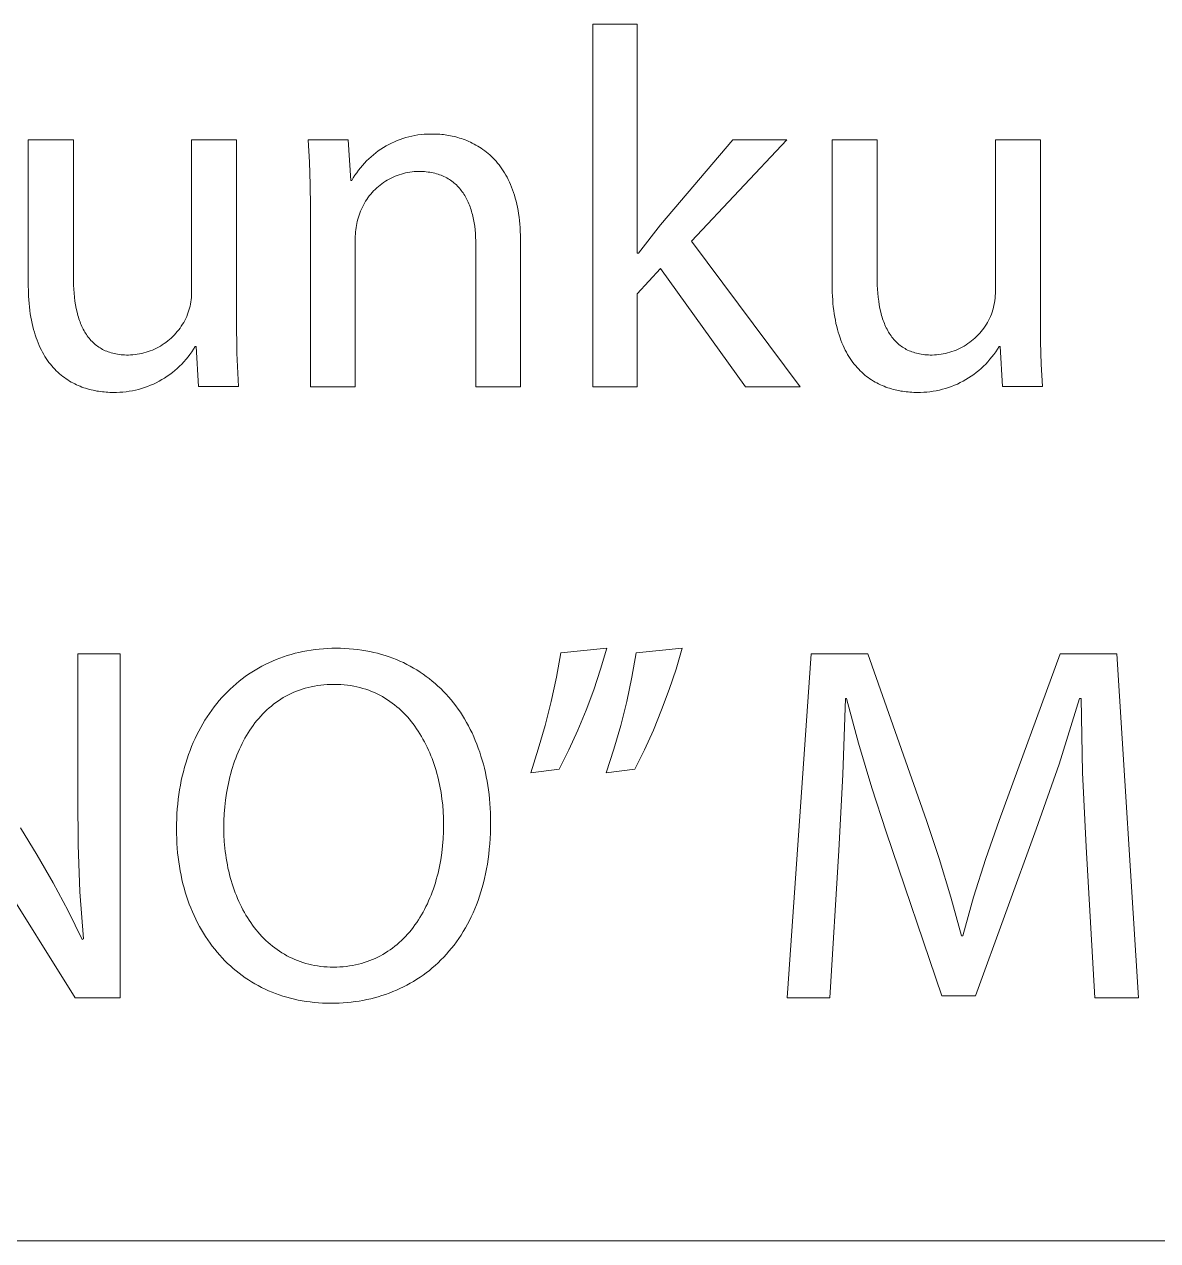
# Model space of a CAD drawing. Header units: millimetres. Extents: x -658 to 2773, y 81 to 2478.
# Drawn here: x 2008.2 to 2084.5, y 81.4 to 163.3 of the extents above; entities that cross this region are included whole.
import ezdxf

# ---------------------------------------------------------------- set-up
doc = ezdxf.new("R2010")
doc.units = ezdxf.units.MM
doc.header["$MEASUREMENT"] = 0
doc.layers.add('Domyślny', color=7, linetype='Continuous', true_color=0x000000)

msp = doc.modelspace()

# ---------------------------------------------------------------- linework, layer by layer
at = {"layer": 'Domyślny', "color": 18, "lineweight": 15, "true_color": 0x000000}
for p, q in [((2046.5, 138.885), (2046.5, 163.275)), ((2046.5, 163.275), (2049.493, 163.275)), ((2049.493, 163.275), (2049.493, 147.875)), ((2033.522, 155.524), (2033.718, 155.591)), ((2033.718, 155.591), (2033.917, 155.652)), ((2033.917, 155.652), (2034.117, 155.706)), ((2034.117, 155.706), (2034.32, 155.753)), ((2034.32, 155.753), (2034.523, 155.793)), ((2034.523, 155.793), (2034.728, 155.827)), ((2034.728, 155.827), (2034.934, 155.853)), ((2034.934, 155.853), (2035.141, 155.872)), ((2035.141, 155.872), (2035.349, 155.885)), ((2035.349, 155.885), (2035.556, 155.89)), ((2035.556, 155.89), (2035.764, 155.888)), ((2035.764, 155.888), (2035.872, 155.887)), ((2035.872, 155.887), (2035.983, 155.884)), ((2035.983, 155.884), (2036.095, 155.879)), ((2036.095, 155.879), (2036.208, 155.871)), ((2036.208, 155.871), (2036.323, 155.861)), ((2036.323, 155.861), (2036.439, 155.849)), ((2036.439, 155.849), (2036.556, 155.835)), ((2036.556, 155.835), (2036.675, 155.817)), ((2036.675, 155.817), (2036.794, 155.798)), ((2036.794, 155.798), (2036.915, 155.776)), ((2036.915, 155.776), (2037.036, 155.751)), ((2037.036, 155.751), (2037.157, 155.723)), ((2037.157, 155.723), (2037.279, 155.692)), ((2037.279, 155.692), (2037.402, 155.659)), ((2037.402, 155.659), (2037.525, 155.623)), ((2037.525, 155.623), (2037.648, 155.583)), ((2037.648, 155.583), (2037.771, 155.541)), ((2008.49, 145.778), (2008.49, 155.511)), ((2008.49, 155.511), (2011.528, 155.511)), ((2011.528, 155.511), (2011.528, 146.304)), ((2019.491, 145.31), (2019.491, 155.511)), ((2019.491, 155.511), (2022.507, 155.511)), ((2022.507, 155.511), (2022.507, 143.413)), ((2027.428, 154.008), (2027.345, 155.511)), ((2027.345, 155.511), (2030.029, 155.511)), ((2030.029, 155.511), (2030.2, 152.758)), ((2031.888, 154.63), (2032.055, 154.753)), ((2032.055, 154.753), (2032.227, 154.871)), ((2032.227, 154.871), (2032.402, 154.983)), ((2032.402, 154.983), (2032.58, 155.089)), ((2032.58, 155.089), (2032.762, 155.188)), ((2032.762, 155.188), (2032.948, 155.282)), ((2032.948, 155.282), (2033.136, 155.369)), ((2033.136, 155.369), (2033.328, 155.45)), ((2033.328, 155.45), (2033.522, 155.524)), ((2037.771, 155.541), (2037.895, 155.495)), ((2037.895, 155.495), (2038.018, 155.446)), ((2038.018, 155.446), (2038.14, 155.394)), ((2038.14, 155.394), (2038.263, 155.338)), ((2038.263, 155.338), (2038.385, 155.279)), ((2038.385, 155.279), (2038.506, 155.217)), ((2038.506, 155.217), (2038.627, 155.151)), ((2038.627, 155.151), (2038.747, 155.081)), ((2038.747, 155.081), (2038.866, 155.008)), ((2038.866, 155.008), (2038.984, 154.93)), ((2038.984, 154.93), (2039.101, 154.849)), ((2039.101, 154.849), (2039.217, 154.764)), ((2039.217, 154.764), (2039.331, 154.676)), ((2051.046, 149.772), (2055.913, 155.506)), ((2059.557, 155.506), (2053.137, 148.675)), ((2055.913, 155.506), (2059.557, 155.506)), ((2062.607, 145.778), (2062.607, 155.511)), ((2062.607, 155.511), (2065.634, 155.511)), ((2065.634, 155.511), (2065.634, 146.304)), ((2073.597, 145.31), (2073.597, 155.511)), ((2073.597, 155.511), (2076.624, 155.511)), ((2076.624, 155.511), (2076.624, 143.413)), ((2027.474, 152.504), (2027.428, 154.008)), ((2030.983, 153.777), (2031.122, 153.931)), ((2031.122, 153.931), (2031.265, 154.081)), ((2031.265, 154.081), (2031.414, 154.226)), ((2031.414, 154.226), (2031.568, 154.366)), ((2031.568, 154.366), (2031.726, 154.501)), ((2031.726, 154.501), (2031.888, 154.63)), ((2039.331, 154.676), (2039.444, 154.583)), ((2039.444, 154.583), (2039.555, 154.486)), ((2039.555, 154.486), (2039.665, 154.385)), ((2039.665, 154.385), (2039.772, 154.279)), ((2039.772, 154.279), (2039.878, 154.169)), ((2039.878, 154.169), (2039.982, 154.055)), ((2039.982, 154.055), (2040.084, 153.937)), ((2040.084, 153.937), (2040.183, 153.814)), ((2030.373, 152.937), (2030.484, 153.113)), ((2030.484, 153.113), (2030.6, 153.285)), ((2030.6, 153.285), (2030.722, 153.454)), ((2030.722, 153.454), (2030.85, 153.617)), ((2030.85, 153.617), (2030.983, 153.777)), ((2033.328, 153.103), (2033.191, 153.049)), ((2033.467, 153.153), (2033.328, 153.103)), ((2033.608, 153.197), (2033.467, 153.153)), ((2033.75, 153.237), (2033.608, 153.197)), ((2033.893, 153.271), (2033.75, 153.237)), ((2034.037, 153.301), (2033.893, 153.271)), ((2034.183, 153.326), (2034.037, 153.301)), ((2034.329, 153.346), (2034.183, 153.326)), ((2034.475, 153.36), (2034.329, 153.346)), ((2034.623, 153.37), (2034.475, 153.36)), ((2034.77, 153.375), (2034.623, 153.37)), ((2034.902, 153.373), (2034.77, 153.375)), ((2035.031, 153.368), (2034.902, 153.373)), ((2035.158, 153.36), (2035.031, 153.368)), ((2035.282, 153.349), (2035.158, 153.36)), ((2035.403, 153.335), (2035.282, 153.349)), ((2035.522, 153.317), (2035.403, 153.335)), ((2035.638, 153.297), (2035.522, 153.317)), ((2035.752, 153.274), (2035.638, 153.297)), ((2035.863, 153.248), (2035.752, 153.274)), ((2035.972, 153.218), (2035.863, 153.248)), ((2036.078, 153.186), (2035.972, 153.218)), ((2036.182, 153.151), (2036.078, 153.186)), ((2036.283, 153.114), (2036.182, 153.151)), ((2036.381, 153.074), (2036.283, 153.114)), ((2040.183, 153.814), (2040.281, 153.686)), ((2040.281, 153.686), (2040.375, 153.554)), ((2040.375, 153.554), (2040.467, 153.417)), ((2040.467, 153.417), (2040.557, 153.276)), ((2040.557, 153.276), (2040.644, 153.129)), ((2040.644, 153.129), (2040.727, 152.978)), ((2027.482, 150.999), (2027.474, 152.504)), ((2030.2, 152.758), (2030.269, 152.758)), ((2030.269, 152.758), (2030.373, 152.937)), ((2032.062, 152.362), (2031.951, 152.265)), ((2032.176, 152.455), (2032.062, 152.362)), ((2032.294, 152.544), (2032.176, 152.455)), ((2032.414, 152.63), (2032.294, 152.544)), ((2032.537, 152.71), (2032.414, 152.63)), ((2032.663, 152.787), (2032.537, 152.71)), ((2032.792, 152.86), (2032.663, 152.787)), ((2032.922, 152.927), (2032.792, 152.86)), ((2033.056, 152.991), (2032.922, 152.927)), ((2033.191, 153.049), (2033.056, 152.991)), ((2036.478, 153.03), (2036.381, 153.074)), ((2036.572, 152.985), (2036.478, 153.03)), ((2036.663, 152.936), (2036.572, 152.985)), ((2036.752, 152.886), (2036.663, 152.936)), ((2036.839, 152.832), (2036.752, 152.886)), ((2036.923, 152.776), (2036.839, 152.832)), ((2037.005, 152.718), (2036.923, 152.776)), ((2037.085, 152.657), (2037.005, 152.718)), ((2037.163, 152.594), (2037.085, 152.657)), ((2037.238, 152.528), (2037.163, 152.594)), ((2037.311, 152.461), (2037.238, 152.528)), ((2037.382, 152.391), (2037.311, 152.461)), ((2037.451, 152.318), (2037.382, 152.391)), ((2037.517, 152.244), (2037.451, 152.318)), ((2040.727, 152.978), (2040.808, 152.821)), ((2040.808, 152.821), (2040.886, 152.66)), ((2040.886, 152.66), (2040.96, 152.493)), ((2040.96, 152.493), (2041.031, 152.322)), ((2041.031, 152.322), (2041.099, 152.145)), ((2031.277, 151.487), (2031.196, 151.363)), ((2031.361, 151.607), (2031.277, 151.487)), ((2031.45, 151.725), (2031.361, 151.607)), ((2031.543, 151.84), (2031.45, 151.725)), ((2031.639, 151.951), (2031.543, 151.84)), ((2031.739, 152.059), (2031.639, 151.951)), ((2031.843, 152.164), (2031.739, 152.059)), ((2031.951, 152.265), (2031.843, 152.164)), ((2037.581, 152.167), (2037.517, 152.244)), ((2037.644, 152.089), (2037.581, 152.167)), ((2037.704, 152.008), (2037.644, 152.089)), ((2037.762, 151.925), (2037.704, 152.008)), ((2037.817, 151.841), (2037.762, 151.925)), ((2037.871, 151.754), (2037.817, 151.841)), ((2037.923, 151.666), (2037.871, 151.754)), ((2037.973, 151.575), (2037.923, 151.666)), ((2038.02, 151.483), (2037.973, 151.575)), ((2038.066, 151.389), (2038.02, 151.483)), ((2041.099, 152.145), (2041.163, 151.962)), ((2041.163, 151.962), (2041.223, 151.775)), ((2041.223, 151.775), (2041.28, 151.582)), ((2041.28, 151.582), (2041.333, 151.383)), ((2027.482, 138.878), (2027.482, 150.999)), ((2030.86, 150.708), (2030.807, 150.57)), ((2030.918, 150.843), (2030.86, 150.708)), ((2030.981, 150.977), (2030.918, 150.843)), ((2031.048, 151.108), (2030.981, 150.977)), ((2031.12, 151.237), (2031.048, 151.108)), ((2031.196, 151.363), (2031.12, 151.237)), ((2038.11, 151.294), (2038.066, 151.389)), ((2038.152, 151.197), (2038.11, 151.294)), ((2038.192, 151.098), (2038.152, 151.197)), ((2038.229, 150.997), (2038.192, 151.098)), ((2038.266, 150.895), (2038.229, 150.997)), ((2038.3, 150.791), (2038.266, 150.895)), ((2038.332, 150.686), (2038.3, 150.791)), ((2038.363, 150.58), (2038.332, 150.686)), ((2041.333, 151.383), (2041.382, 151.179)), ((2041.382, 151.179), (2041.426, 150.969)), ((2041.426, 150.969), (2041.467, 150.754)), ((2041.467, 150.754), (2041.503, 150.533)), ((2030.605, 149.873), (2030.577, 149.732)), ((2030.637, 150.014), (2030.605, 149.873)), ((2030.674, 150.153), (2030.637, 150.014)), ((2030.715, 150.29), (2030.674, 150.153)), ((2030.758, 150.431), (2030.715, 150.29)), ((2030.807, 150.57), (2030.758, 150.431)), ((2038.391, 150.472), (2038.363, 150.58)), ((2038.418, 150.363), (2038.391, 150.472)), ((2038.443, 150.252), (2038.418, 150.363)), ((2038.467, 150.14), (2038.443, 150.252)), ((2038.508, 149.913), (2038.467, 150.14)), ((2038.543, 149.681), (2038.508, 149.913)), ((2041.503, 150.533), (2041.534, 150.306)), ((2041.534, 150.306), (2041.561, 150.073)), ((2041.561, 150.073), (2041.584, 149.834)), ((2041.584, 149.834), (2041.601, 149.589)), ((2030.513, 149.161), (2030.509, 149.018)), ((2030.509, 149.018), (2030.509, 148.874)), ((2030.522, 149.305), (2030.513, 149.161)), ((2030.536, 149.448), (2030.522, 149.305)), ((2030.555, 149.59), (2030.536, 149.448)), ((2030.577, 149.732), (2030.555, 149.59)), ((2038.571, 149.444), (2038.543, 149.681)), ((2038.593, 149.204), (2038.571, 149.444)), ((2038.608, 148.96), (2038.593, 149.204)), ((2041.601, 149.589), (2041.614, 149.338)), ((2041.614, 149.338), (2041.622, 149.08)), ((2041.622, 149.08), (2041.624, 148.817)), ((2049.561, 147.875), (2051.046, 149.772)), ((2030.509, 148.874), (2030.509, 138.878)), ((2038.617, 148.713), (2038.608, 148.96)), ((2038.62, 148.463), (2038.617, 148.713)), ((2038.62, 138.878), (2038.62, 148.463)), ((2041.624, 148.817), (2041.624, 138.878)), ((2053.137, 148.675), (2060.448, 138.885)), ((2049.493, 147.875), (2049.561, 147.875)), ((2051.046, 146.847), (2049.493, 145.134)), ((2056.781, 138.885), (2051.046, 146.847)), ((2008.499, 145.245), (2008.49, 145.778)), ((2011.528, 146.304), (2011.531, 146.011)), ((2011.531, 146.011), (2011.54, 145.725)), ((2011.54, 145.725), (2011.554, 145.444)), ((2062.616, 145.245), (2062.607, 145.778)), ((2065.634, 146.304), (2065.637, 146.011)), ((2065.637, 146.011), (2065.646, 145.725)), ((2065.646, 145.725), (2065.66, 145.444)), ((2008.51, 144.987), (2008.499, 145.245)), ((2008.526, 144.736), (2008.51, 144.987)), ((2011.554, 145.444), (2011.575, 145.171)), ((2011.575, 145.171), (2011.602, 144.904)), ((2011.602, 144.904), (2011.635, 144.645)), ((2019.472, 144.878), (2019.483, 145.021)), ((2019.483, 145.021), (2019.489, 145.165)), ((2019.489, 145.165), (2019.491, 145.31)), ((2049.493, 145.134), (2049.493, 138.885)), ((2062.627, 144.987), (2062.616, 145.245)), ((2062.643, 144.736), (2062.627, 144.987)), ((2065.66, 145.444), (2065.681, 145.171)), ((2065.681, 145.171), (2065.708, 144.904)), ((2065.708, 144.904), (2065.741, 144.645)), ((2073.573, 144.835), (2073.586, 144.993)), ((2073.586, 144.993), (2073.594, 145.151)), ((2073.594, 145.151), (2073.597, 145.31)), ((2008.545, 144.491), (2008.526, 144.736)), ((2008.569, 144.252), (2008.545, 144.491)), ((2008.597, 144.02), (2008.569, 144.252)), ((2011.635, 144.645), (2011.675, 144.392)), ((2011.675, 144.392), (2011.721, 144.147)), ((2011.721, 144.147), (2011.774, 143.909)), ((2019.308, 144.03), (2019.346, 144.168)), ((2019.346, 144.168), (2019.381, 144.309)), ((2019.381, 144.309), (2019.41, 144.45)), ((2019.41, 144.45), (2019.435, 144.592)), ((2019.435, 144.592), (2019.456, 144.734)), ((2019.456, 144.734), (2019.472, 144.878)), ((2062.663, 144.491), (2062.643, 144.736)), ((2062.687, 144.252), (2062.663, 144.491)), ((2062.715, 144.02), (2062.687, 144.252)), ((2065.741, 144.645), (2065.781, 144.392)), ((2065.781, 144.392), (2065.827, 144.147)), ((2065.827, 144.147), (2065.88, 143.909)), ((2073.428, 144.058), (2073.468, 144.212)), ((2073.468, 144.212), (2073.502, 144.366)), ((2073.502, 144.366), (2073.531, 144.522)), ((2073.531, 144.522), (2073.555, 144.678)), ((2073.555, 144.678), (2073.573, 144.835)), ((2008.629, 143.793), (2008.597, 144.02)), ((2008.665, 143.572), (2008.629, 143.793)), ((2008.705, 143.356), (2008.665, 143.572)), ((2008.749, 143.147), (2008.705, 143.356)), ((2011.774, 143.909), (2011.804, 143.794)), ((2011.804, 143.794), (2011.835, 143.68)), ((2011.835, 143.68), (2011.867, 143.568)), ((2011.867, 143.568), (2011.902, 143.458)), ((2011.902, 143.458), (2011.938, 143.35)), ((2011.938, 143.35), (2011.977, 143.244)), ((2018.954, 143.213), (2019.027, 143.345)), ((2019.027, 143.345), (2019.095, 143.48)), ((2019.095, 143.48), (2019.158, 143.617)), ((2019.158, 143.617), (2019.217, 143.756)), ((2019.217, 143.756), (2019.264, 143.892)), ((2019.264, 143.892), (2019.308, 144.03)), ((2022.507, 143.413), (2022.536, 141.15)), ((2062.747, 143.793), (2062.715, 144.02)), ((2062.783, 143.572), (2062.747, 143.793)), ((2062.823, 143.356), (2062.783, 143.572)), ((2062.866, 143.147), (2062.823, 143.356)), ((2065.88, 143.909), (2065.91, 143.794)), ((2065.91, 143.794), (2065.941, 143.68)), ((2065.941, 143.68), (2065.973, 143.568)), ((2065.973, 143.568), (2066.008, 143.458)), ((2066.008, 143.458), (2066.044, 143.35)), ((2066.044, 143.35), (2066.083, 143.244)), ((2073.069, 143.213), (2073.142, 143.346)), ((2073.142, 143.346), (2073.211, 143.48)), ((2073.211, 143.48), (2073.275, 143.617)), ((2073.275, 143.617), (2073.334, 143.756)), ((2073.334, 143.756), (2073.384, 143.906)), ((2073.384, 143.906), (2073.428, 144.058)), ((2076.624, 143.413), (2076.631, 141.904)), ((2008.796, 142.943), (2008.749, 143.147)), ((2008.847, 142.745), (2008.796, 142.943)), ((2008.901, 142.552), (2008.847, 142.745)), ((2008.959, 142.365), (2008.901, 142.552)), ((2011.977, 143.244), (2012.017, 143.141)), ((2012.017, 143.141), (2012.059, 143.039)), ((2012.059, 143.039), (2012.103, 142.94)), ((2012.103, 142.94), (2012.148, 142.843)), ((2012.148, 142.843), (2012.196, 142.748)), ((2012.196, 142.748), (2012.246, 142.655)), ((2012.246, 142.655), (2012.297, 142.565)), ((2012.297, 142.565), (2012.351, 142.477)), ((2012.351, 142.477), (2012.407, 142.391)), ((2018.325, 142.368), (2018.428, 142.479)), ((2018.428, 142.479), (2018.526, 142.594)), ((2018.526, 142.594), (2018.62, 142.712)), ((2018.62, 142.712), (2018.71, 142.832)), ((2018.71, 142.832), (2018.796, 142.957)), ((2018.796, 142.957), (2018.877, 143.083)), ((2018.877, 143.083), (2018.954, 143.213)), ((2062.913, 142.943), (2062.866, 143.147)), ((2062.964, 142.745), (2062.913, 142.943)), ((2063.018, 142.552), (2062.964, 142.745)), ((2063.076, 142.365), (2063.018, 142.552)), ((2066.083, 143.244), (2066.123, 143.141)), ((2066.123, 143.141), (2066.165, 143.039)), ((2066.165, 143.039), (2066.209, 142.94)), ((2066.209, 142.94), (2066.254, 142.843)), ((2066.254, 142.843), (2066.302, 142.748)), ((2066.302, 142.748), (2066.352, 142.655)), ((2066.352, 142.655), (2066.403, 142.565)), ((2066.403, 142.565), (2066.457, 142.477)), ((2066.457, 142.477), (2066.513, 142.391)), ((2072.437, 142.369), (2072.539, 142.48)), ((2072.539, 142.48), (2072.638, 142.595)), ((2072.638, 142.595), (2072.733, 142.712)), ((2072.733, 142.712), (2072.823, 142.833)), ((2072.823, 142.833), (2072.91, 142.957)), ((2072.91, 142.957), (2072.992, 143.084)), ((2072.992, 143.084), (2073.069, 143.213)), ((2009.02, 142.183), (2008.959, 142.365)), ((2009.084, 142.007), (2009.02, 142.183)), ((2009.151, 141.835), (2009.084, 142.007)), ((2009.222, 141.669), (2009.151, 141.835)), ((2009.295, 141.509), (2009.222, 141.669)), ((2012.407, 142.391), (2012.464, 142.307)), ((2012.464, 142.307), (2012.524, 142.226)), ((2012.524, 142.226), (2012.586, 142.147)), ((2012.586, 142.147), (2012.65, 142.071)), ((2012.65, 142.071), (2012.715, 141.997)), ((2012.715, 141.997), (2012.784, 141.925)), ((2012.784, 141.925), (2012.854, 141.857)), ((2012.854, 141.857), (2012.926, 141.79)), ((2012.926, 141.79), (2013.001, 141.726)), ((2013.001, 141.726), (2013.077, 141.665)), ((2013.077, 141.665), (2013.156, 141.606)), ((2017.384, 141.62), (2017.512, 141.699)), ((2017.512, 141.699), (2017.638, 141.782)), ((2017.638, 141.782), (2017.761, 141.87)), ((2017.761, 141.87), (2017.88, 141.961)), ((2017.88, 141.961), (2017.997, 142.057)), ((2017.997, 142.057), (2018.11, 142.157)), ((2018.11, 142.157), (2018.219, 142.261)), ((2018.219, 142.261), (2018.325, 142.368)), ((2063.137, 142.183), (2063.076, 142.365)), ((2063.201, 142.007), (2063.137, 142.183)), ((2063.269, 141.835), (2063.201, 142.007)), ((2063.339, 141.669), (2063.269, 141.835)), ((2063.413, 141.509), (2063.339, 141.669)), ((2066.513, 142.391), (2066.57, 142.307)), ((2066.57, 142.307), (2066.63, 142.226)), ((2066.63, 142.226), (2066.692, 142.147)), ((2066.692, 142.147), (2066.756, 142.071)), ((2066.756, 142.071), (2066.822, 141.997)), ((2066.822, 141.997), (2066.89, 141.925)), ((2066.89, 141.925), (2066.96, 141.857)), ((2066.96, 141.857), (2067.032, 141.79)), ((2067.032, 141.79), (2067.107, 141.726)), ((2067.107, 141.726), (2067.183, 141.665)), ((2067.183, 141.665), (2067.262, 141.606)), ((2071.493, 141.622), (2071.621, 141.7)), ((2071.621, 141.7), (2071.747, 141.784)), ((2071.747, 141.784), (2071.87, 141.871)), ((2071.87, 141.871), (2071.99, 141.963)), ((2071.99, 141.963), (2072.107, 142.059)), ((2072.107, 142.059), (2072.221, 142.159)), ((2072.221, 142.159), (2072.33, 142.262)), ((2072.33, 142.262), (2072.437, 142.369)), ((2076.631, 141.904), (2076.677, 140.396)), ((2009.372, 141.353), (2009.295, 141.509)), ((2009.451, 141.202), (2009.372, 141.353)), ((2009.533, 141.056), (2009.451, 141.202)), ((2009.617, 140.915), (2009.533, 141.056)), ((2009.705, 140.779), (2009.617, 140.915)), ((2013.156, 141.606), (2013.238, 141.55)), ((2013.238, 141.55), (2013.321, 141.496)), ((2013.321, 141.496), (2013.407, 141.446)), ((2013.407, 141.446), (2013.495, 141.397)), ((2013.495, 141.397), (2013.585, 141.352)), ((2013.585, 141.352), (2013.678, 141.309)), ((2013.678, 141.309), (2013.773, 141.269)), ((2013.773, 141.269), (2013.87, 141.232)), ((2013.87, 141.232), (2013.97, 141.198)), ((2013.97, 141.198), (2014.072, 141.167)), ((2014.072, 141.167), (2014.177, 141.138)), ((2014.177, 141.138), (2014.284, 141.112)), ((2014.284, 141.112), (2014.393, 141.09)), ((2014.393, 141.09), (2014.505, 141.07)), ((2014.505, 141.07), (2014.619, 141.053)), ((2014.619, 141.053), (2014.736, 141.039)), ((2014.736, 141.039), (2014.856, 141.028)), ((2014.856, 141.028), (2014.978, 141.021)), ((2014.978, 141.021), (2015.103, 141.016)), ((2015.103, 141.016), (2015.23, 141.014)), ((2015.23, 141.014), (2015.38, 141.019)), ((2015.38, 141.019), (2015.531, 141.029)), ((2015.531, 141.029), (2015.681, 141.044)), ((2015.681, 141.044), (2015.831, 141.065)), ((2015.831, 141.065), (2015.979, 141.09)), ((2015.979, 141.09), (2016.127, 141.121)), ((2016.127, 141.121), (2016.273, 141.157)), ((2016.273, 141.157), (2016.419, 141.198)), ((2016.419, 141.198), (2016.562, 141.243)), ((2016.562, 141.243), (2016.704, 141.294)), ((2016.704, 141.294), (2016.845, 141.35)), ((2016.845, 141.35), (2016.983, 141.41)), ((2016.983, 141.41), (2017.119, 141.476)), ((2017.119, 141.476), (2017.252, 141.545)), ((2017.252, 141.545), (2017.384, 141.62)), ((2019.249, 140.892), (2019.114, 140.727)), ((2019.379, 141.062), (2019.249, 140.892)), ((2019.502, 141.236), (2019.379, 141.062)), ((2019.619, 141.415), (2019.502, 141.236)), ((2019.731, 141.597), (2019.619, 141.415)), ((2019.799, 141.597), (2019.731, 141.597)), ((2019.959, 138.89), (2019.799, 141.597)), ((2022.536, 141.15), (2022.644, 138.89)), ((2063.489, 141.353), (2063.413, 141.509)), ((2063.568, 141.202), (2063.489, 141.353)), ((2063.65, 141.056), (2063.568, 141.202)), ((2063.735, 140.915), (2063.65, 141.056)), ((2063.822, 140.779), (2063.735, 140.915)), ((2067.262, 141.606), (2067.344, 141.55)), ((2067.344, 141.55), (2067.427, 141.496)), ((2067.427, 141.496), (2067.513, 141.446)), ((2067.513, 141.446), (2067.601, 141.397)), ((2067.601, 141.397), (2067.691, 141.352)), ((2067.691, 141.352), (2067.784, 141.309)), ((2067.784, 141.309), (2067.879, 141.269)), ((2067.879, 141.269), (2067.976, 141.232)), ((2067.976, 141.232), (2068.076, 141.198)), ((2068.076, 141.198), (2068.178, 141.167)), ((2068.178, 141.167), (2068.283, 141.138)), ((2068.283, 141.138), (2068.39, 141.112)), ((2068.39, 141.112), (2068.499, 141.09)), ((2068.499, 141.09), (2068.611, 141.07)), ((2068.611, 141.07), (2068.725, 141.053)), ((2068.725, 141.053), (2068.842, 141.039)), ((2068.842, 141.039), (2068.962, 141.028)), ((2068.962, 141.028), (2069.084, 141.021)), ((2069.084, 141.021), (2069.209, 141.016)), ((2069.209, 141.016), (2069.336, 141.014)), ((2069.336, 141.014), (2069.487, 141.019)), ((2069.487, 141.019), (2069.637, 141.03)), ((2069.637, 141.03), (2069.788, 141.045)), ((2069.788, 141.045), (2069.937, 141.066)), ((2069.937, 141.066), (2070.086, 141.092)), ((2070.086, 141.092), (2070.234, 141.122)), ((2070.234, 141.122), (2070.381, 141.158)), ((2070.381, 141.158), (2070.526, 141.199)), ((2070.526, 141.199), (2070.67, 141.245)), ((2070.67, 141.245), (2070.812, 141.296)), ((2070.812, 141.296), (2070.953, 141.352)), ((2070.953, 141.352), (2071.091, 141.412)), ((2071.091, 141.412), (2071.227, 141.477)), ((2071.227, 141.477), (2071.361, 141.547)), ((2071.361, 141.547), (2071.493, 141.622)), ((2073.366, 140.893), (2073.231, 140.728)), ((2073.495, 141.063), (2073.366, 140.893)), ((2073.619, 141.237), (2073.495, 141.063)), ((2073.737, 141.415), (2073.619, 141.237)), ((2073.848, 141.597), (2073.737, 141.415)), ((2073.917, 141.597), (2073.848, 141.597)), ((2074.077, 138.89), (2073.917, 141.597)), ((2009.794, 140.648), (2009.705, 140.779)), ((2009.887, 140.521), (2009.794, 140.648)), ((2009.981, 140.399), (2009.887, 140.521)), ((2010.078, 140.281), (2009.981, 140.399)), ((2010.177, 140.168), (2010.078, 140.281)), ((2010.277, 140.059), (2010.177, 140.168)), ((2010.38, 139.955), (2010.277, 140.059)), ((2018.521, 140.114), (2018.36, 139.973)), ((2018.677, 140.259), (2018.521, 140.114)), ((2018.828, 140.41), (2018.677, 140.259)), ((2018.974, 140.566), (2018.828, 140.41)), ((2019.114, 140.727), (2018.974, 140.566)), ((2063.912, 140.648), (2063.822, 140.779)), ((2064.004, 140.521), (2063.912, 140.648)), ((2064.098, 140.399), (2064.004, 140.521)), ((2064.195, 140.281), (2064.098, 140.399)), ((2064.294, 140.168), (2064.195, 140.281)), ((2064.395, 140.059), (2064.294, 140.168)), ((2064.498, 139.955), (2064.395, 140.059)), ((2072.637, 140.115), (2072.476, 139.975)), ((2072.793, 140.261), (2072.637, 140.115)), ((2072.944, 140.411), (2072.793, 140.261)), ((2073.09, 140.567), (2072.944, 140.411)), ((2073.231, 140.728), (2073.09, 140.567)), ((2076.677, 140.396), (2076.761, 138.89)), ((2010.485, 139.855), (2010.38, 139.955)), ((2010.592, 139.759), (2010.485, 139.855)), ((2010.7, 139.667), (2010.592, 139.759)), ((2010.81, 139.579), (2010.7, 139.667)), ((2010.922, 139.495), (2010.81, 139.579)), ((2011.035, 139.416), (2010.922, 139.495)), ((2011.15, 139.34), (2011.035, 139.416)), ((2011.265, 139.267), (2011.15, 139.34)), ((2011.382, 139.199), (2011.265, 139.267)), ((2011.501, 139.134), (2011.382, 139.199)), ((2017.302, 139.254), (2017.112, 139.156)), ((2017.488, 139.359), (2017.302, 139.254)), ((2017.671, 139.47), (2017.488, 139.359)), ((2017.849, 139.587), (2017.671, 139.47)), ((2018.024, 139.71), (2017.849, 139.587)), ((2018.194, 139.839), (2018.024, 139.71)), ((2018.36, 139.973), (2018.194, 139.839)), ((2064.603, 139.855), (2064.498, 139.955)), ((2064.709, 139.759), (2064.603, 139.855)), ((2064.818, 139.667), (2064.709, 139.759)), ((2064.928, 139.579), (2064.818, 139.667)), ((2065.039, 139.495), (2064.928, 139.579)), ((2065.152, 139.416), (2065.039, 139.495)), ((2065.267, 139.34), (2065.152, 139.416)), ((2065.383, 139.267), (2065.267, 139.34)), ((2065.5, 139.199), (2065.383, 139.267)), ((2065.618, 139.134), (2065.5, 139.199)), ((2071.418, 139.256), (2071.229, 139.158)), ((2071.604, 139.361), (2071.418, 139.256)), ((2071.787, 139.472), (2071.604, 139.361)), ((2071.965, 139.589), (2071.787, 139.472)), ((2072.14, 139.712), (2071.965, 139.589)), ((2072.31, 139.84), (2072.14, 139.712)), ((2072.476, 139.975), (2072.31, 139.84)), ((2011.62, 139.073), (2011.501, 139.134)), ((2011.74, 139.015), (2011.62, 139.073)), ((2011.861, 138.961), (2011.74, 139.015)), ((2011.983, 138.91), (2011.861, 138.961)), ((2012.106, 138.863), (2011.983, 138.91)), ((2012.23, 138.819), (2012.106, 138.863)), ((2012.354, 138.778), (2012.23, 138.819)), ((2012.478, 138.74), (2012.354, 138.778)), ((2012.603, 138.705), (2012.478, 138.74)), ((2012.728, 138.673), (2012.603, 138.705)), ((2012.853, 138.645), (2012.728, 138.673)), ((2012.979, 138.619), (2012.853, 138.645)), ((2013.105, 138.595), (2012.979, 138.619)), ((2013.23, 138.575), (2013.105, 138.595)), ((2013.356, 138.557), (2013.23, 138.575)), ((2013.481, 138.542), (2013.356, 138.557)), ((2013.606, 138.529), (2013.481, 138.542)), ((2013.731, 138.519), (2013.606, 138.529)), ((2013.855, 138.511), (2013.731, 138.519)), ((2013.979, 138.505), (2013.855, 138.511)), ((2014.102, 138.502), (2013.979, 138.505)), ((2014.224, 138.501), (2014.102, 138.502)), ((2014.438, 138.501), (2014.224, 138.501)), ((2014.651, 138.509), (2014.438, 138.501)), ((2014.864, 138.524), (2014.651, 138.509)), ((2015.077, 138.546), (2014.864, 138.524)), ((2015.288, 138.575), (2015.077, 138.546)), ((2015.499, 138.612), (2015.288, 138.575)), ((2015.708, 138.656), (2015.499, 138.612)), ((2015.915, 138.706), (2015.708, 138.656)), ((2016.121, 138.764), (2015.915, 138.706)), ((2016.324, 138.829), (2016.121, 138.764)), ((2016.525, 138.9), (2016.324, 138.829)), ((2016.724, 138.979), (2016.525, 138.9)), ((2016.92, 139.064), (2016.724, 138.979)), ((2017.112, 139.156), (2016.92, 139.064)), ((2022.644, 138.89), (2019.959, 138.89)), ((2030.509, 138.878), (2027.482, 138.878)), ((2041.624, 138.878), (2038.62, 138.878)), ((2049.493, 138.885), (2046.5, 138.885)), ((2060.448, 138.885), (2056.781, 138.885)), ((2065.737, 139.073), (2065.618, 139.134)), ((2065.858, 139.015), (2065.737, 139.073)), ((2065.979, 138.961), (2065.858, 139.015)), ((2066.101, 138.91), (2065.979, 138.961)), ((2066.224, 138.863), (2066.101, 138.91)), ((2066.347, 138.819), (2066.224, 138.863)), ((2066.471, 138.778), (2066.347, 138.819)), ((2066.595, 138.74), (2066.471, 138.778)), ((2066.72, 138.705), (2066.595, 138.74)), ((2066.845, 138.673), (2066.72, 138.705)), ((2066.971, 138.645), (2066.845, 138.673)), ((2067.096, 138.619), (2066.971, 138.645)), ((2067.222, 138.595), (2067.096, 138.619)), ((2067.348, 138.575), (2067.222, 138.595)), ((2067.473, 138.557), (2067.348, 138.575)), ((2067.599, 138.542), (2067.473, 138.557)), ((2067.724, 138.529), (2067.599, 138.542)), ((2067.848, 138.519), (2067.724, 138.529)), ((2067.973, 138.511), (2067.848, 138.519)), ((2068.096, 138.505), (2067.973, 138.511)), ((2068.219, 138.502), (2068.096, 138.505)), ((2068.342, 138.501), (2068.219, 138.502)), ((2068.555, 138.502), (2068.342, 138.501)), ((2068.769, 138.51), (2068.555, 138.502)), ((2068.982, 138.525), (2068.769, 138.51)), ((2069.194, 138.547), (2068.982, 138.525)), ((2069.405, 138.577), (2069.194, 138.547)), ((2069.616, 138.613), (2069.405, 138.577)), ((2069.825, 138.657), (2069.616, 138.613)), ((2070.032, 138.708), (2069.825, 138.657)), ((2070.237, 138.766), (2070.032, 138.708)), ((2070.441, 138.831), (2070.237, 138.766)), ((2070.642, 138.902), (2070.441, 138.831)), ((2070.84, 138.981), (2070.642, 138.902)), ((2071.036, 139.066), (2070.84, 138.981)), ((2071.229, 139.158), (2071.036, 139.066)), ((2076.761, 138.89), (2074.077, 138.89)), ((2027.526, 121.16), (2027.802, 121.197)), ((2027.802, 121.197), (2028.08, 121.229)), ((2028.08, 121.229), (2028.362, 121.253)), ((2028.362, 121.253), (2028.646, 121.27)), ((2028.646, 121.27), (2028.932, 121.281)), ((2028.932, 121.281), (2029.221, 121.284)), ((2029.221, 121.284), (2029.516, 121.281)), ((2029.516, 121.281), (2029.807, 121.27)), ((2029.807, 121.27), (2030.095, 121.253)), ((2030.095, 121.253), (2030.379, 121.228)), ((2030.379, 121.228), (2030.66, 121.197)), ((2030.66, 121.197), (2030.938, 121.159)), ((2044.348, 120.971), (2047.432, 121.28)), ((2047.432, 121.28), (2047.017, 119.879)), ((2049.42, 120.971), (2052.516, 121.28)), ((2052.516, 121.28), (2052.1, 119.88)), ((2011.836, 111.22), (2011.836, 120.896)), ((2011.836, 120.896), (2014.669, 120.896)), ((2014.669, 120.896), (2014.669, 97.763)), ((2024.688, 120.309), (2024.93, 120.418)), ((2024.93, 120.418), (2025.175, 120.521)), ((2025.175, 120.521), (2025.423, 120.618)), ((2025.423, 120.618), (2025.675, 120.708)), ((2025.675, 120.708), (2025.93, 120.792)), ((2025.93, 120.792), (2026.189, 120.87)), ((2026.189, 120.87), (2026.45, 120.941)), ((2026.45, 120.941), (2026.714, 121.005)), ((2026.714, 121.005), (2026.982, 121.063)), ((2026.982, 121.063), (2027.252, 121.115)), ((2027.252, 121.115), (2027.526, 121.16)), ((2030.938, 121.159), (2031.212, 121.114)), ((2031.212, 121.114), (2031.482, 121.063)), ((2031.482, 121.063), (2031.749, 121.005)), ((2031.749, 121.005), (2032.012, 120.94)), ((2032.012, 120.94), (2032.271, 120.869)), ((2032.271, 120.869), (2032.527, 120.792)), ((2032.527, 120.792), (2032.779, 120.708)), ((2032.779, 120.708), (2033.027, 120.619)), ((2033.027, 120.619), (2033.271, 120.522)), ((2033.271, 120.522), (2033.511, 120.42)), ((2033.511, 120.42), (2033.747, 120.312)), ((2044.045, 119.334), (2044.348, 120.971)), ((2049.128, 119.332), (2049.42, 120.971)), ((2059.586, 97.759), (2061.196, 120.903)), ((2061.196, 120.903), (2065.012, 120.903)), ((2065.012, 120.903), (2068.964, 109.696)), ((2073.842, 109.696), (2077.966, 120.903)), ((2077.966, 120.903), (2081.77, 120.903)), ((2081.77, 120.903), (2083.221, 97.759)), ((2023.099, 119.375), (2023.315, 119.526)), ((2023.315, 119.526), (2023.534, 119.671)), ((2023.534, 119.671), (2023.758, 119.811)), ((2023.758, 119.811), (2023.985, 119.945)), ((2023.985, 119.945), (2024.215, 120.072)), ((2024.215, 120.072), (2024.45, 120.194)), ((2024.45, 120.194), (2024.688, 120.309)), ((2033.747, 120.312), (2033.979, 120.198)), ((2033.979, 120.198), (2034.208, 120.077)), ((2034.208, 120.077), (2034.432, 119.951)), ((2034.432, 119.951), (2034.652, 119.819)), ((2034.652, 119.819), (2034.868, 119.682)), ((2034.868, 119.682), (2035.079, 119.538)), ((2035.079, 119.538), (2035.287, 119.389)), ((2047.017, 119.879), (2046.554, 118.493)), ((2052.1, 119.88), (2051.638, 118.495)), ((2022.083, 118.532), (2022.278, 118.712)), ((2022.278, 118.712), (2022.477, 118.886)), ((2022.477, 118.886), (2022.68, 119.055)), ((2022.68, 119.055), (2022.888, 119.218)), ((2022.888, 119.218), (2023.099, 119.375)), ((2027.75, 118.734), (2027.542, 118.692)), ((2027.961, 118.769), (2027.75, 118.734)), ((2028.176, 118.799), (2027.961, 118.769)), ((2028.395, 118.821), (2028.176, 118.799)), ((2028.617, 118.838), (2028.395, 118.821)), ((2028.843, 118.848), (2028.617, 118.838)), ((2029.073, 118.851), (2028.843, 118.848)), ((2029.305, 118.848), (2029.073, 118.851)), ((2029.533, 118.837), (2029.305, 118.848)), ((2029.758, 118.82), (2029.533, 118.837)), ((2029.979, 118.796), (2029.758, 118.82)), ((2030.195, 118.765), (2029.979, 118.796)), ((2030.409, 118.728), (2030.195, 118.765)), ((2030.618, 118.685), (2030.409, 118.728)), ((2035.287, 119.389), (2035.49, 119.235)), ((2035.49, 119.235), (2035.689, 119.075)), ((2035.689, 119.075), (2035.883, 118.909)), ((2035.883, 118.909), (2036.073, 118.738)), ((2036.073, 118.738), (2036.259, 118.562)), ((2043.691, 117.707), (2044.045, 119.334)), ((2048.779, 117.704), (2049.128, 119.332)), ((2021.348, 117.759), (2021.525, 117.96)), ((2021.525, 117.96), (2021.706, 118.156)), ((2021.706, 118.156), (2021.893, 118.347)), ((2021.893, 118.347), (2022.083, 118.532)), ((2025.661, 117.958), (2025.492, 117.855)), ((2025.833, 118.056), (2025.661, 117.958)), ((2026.008, 118.149), (2025.833, 118.056)), ((2026.187, 118.236), (2026.008, 118.149)), ((2026.37, 118.318), (2026.187, 118.236)), ((2026.556, 118.395), (2026.37, 118.318)), ((2026.746, 118.466), (2026.556, 118.395)), ((2026.94, 118.531), (2026.746, 118.466)), ((2027.137, 118.591), (2026.94, 118.531)), ((2027.337, 118.644), (2027.137, 118.591)), ((2027.542, 118.692), (2027.337, 118.644)), ((2030.823, 118.635), (2030.618, 118.685)), ((2031.025, 118.579), (2030.823, 118.635)), ((2031.223, 118.517), (2031.025, 118.579)), ((2031.417, 118.45), (2031.223, 118.517)), ((2031.608, 118.376), (2031.417, 118.45)), ((2031.794, 118.297), (2031.608, 118.376)), ((2031.977, 118.212), (2031.794, 118.297)), ((2032.157, 118.122), (2031.977, 118.212)), ((2032.332, 118.026), (2032.157, 118.122)), ((2032.504, 117.925), (2032.332, 118.026)), ((2032.672, 117.819), (2032.504, 117.925)), ((2036.259, 118.562), (2036.44, 118.381)), ((2036.44, 118.381), (2036.616, 118.195)), ((2036.616, 118.195), (2036.788, 118.003)), ((2036.788, 118.003), (2036.956, 117.806)), ((2046.554, 118.493), (2046.044, 117.124)), ((2051.638, 118.495), (2051.129, 117.126)), ((2063.504, 117.91), (2063.327, 112.79)), ((2063.573, 117.91), (2063.504, 117.91)), ((2064.377, 114.888), (2063.573, 117.91)), ((2079.269, 117.91), (2077.883, 113.486)), ((2079.371, 117.91), (2079.269, 117.91)), ((2079.466, 112.909), (2079.371, 117.91)), ((2020.686, 116.899), (2020.844, 117.122)), ((2020.844, 117.122), (2021.007, 117.339)), ((2021.007, 117.339), (2021.175, 117.552)), ((2021.175, 117.552), (2021.348, 117.759)), ((2024.558, 117.134), (2024.415, 116.997)), ((2024.705, 117.266), (2024.558, 117.134)), ((2024.855, 117.393), (2024.705, 117.266)), ((2025.009, 117.516), (2024.855, 117.393)), ((2025.167, 117.634), (2025.009, 117.516)), ((2025.328, 117.747), (2025.167, 117.634)), ((2025.492, 117.855), (2025.328, 117.747)), ((2032.836, 117.708), (2032.672, 117.819)), ((2032.997, 117.593), (2032.836, 117.708)), ((2033.153, 117.472), (2032.997, 117.593)), ((2033.307, 117.347), (2033.153, 117.472)), ((2033.456, 117.217), (2033.307, 117.347)), ((2033.602, 117.083), (2033.456, 117.217)), ((2033.744, 116.945), (2033.602, 117.083)), ((2036.956, 117.806), (2037.118, 117.605)), ((2037.118, 117.605), (2037.276, 117.398)), ((2037.276, 117.398), (2037.429, 117.187)), ((2037.429, 117.187), (2037.578, 116.971)), ((2043.283, 116.092), (2043.691, 117.707)), ((2046.044, 117.124), (2045.486, 115.774)), ((2048.374, 116.089), (2048.779, 117.704)), ((2051.129, 117.126), (2050.574, 115.776)), ((2020.24, 116.201), (2020.384, 116.439)), ((2020.384, 116.439), (2020.532, 116.671)), ((2020.532, 116.671), (2020.686, 116.899)), ((2023.754, 116.252), (2023.633, 116.09)), ((2023.879, 116.409), (2023.754, 116.252)), ((2024.008, 116.562), (2023.879, 116.409)), ((2024.14, 116.712), (2024.008, 116.562)), ((2024.276, 116.857), (2024.14, 116.712)), ((2024.415, 116.997), (2024.276, 116.857)), ((2033.882, 116.802), (2033.744, 116.945)), ((2034.017, 116.655), (2033.882, 116.802)), ((2034.148, 116.505), (2034.017, 116.655)), ((2034.275, 116.35), (2034.148, 116.505)), ((2034.399, 116.192), (2034.275, 116.35)), ((2037.578, 116.971), (2037.721, 116.75)), ((2037.721, 116.75), (2037.86, 116.524)), ((2037.86, 116.524), (2037.993, 116.294)), ((2037.993, 116.294), (2038.122, 116.06)), ((2019.718, 115.2), (2019.841, 115.457)), ((2019.841, 115.457), (2019.969, 115.71)), ((2019.969, 115.71), (2020.102, 115.958)), ((2020.102, 115.958), (2020.24, 116.201)), ((2023.291, 115.584), (2023.184, 115.408)), ((2023.401, 115.757), (2023.291, 115.584)), ((2023.515, 115.925), (2023.401, 115.757)), ((2023.633, 116.09), (2023.515, 115.925)), ((2034.519, 116.031), (2034.399, 116.192)), ((2034.635, 115.865), (2034.519, 116.031)), ((2034.747, 115.697), (2034.635, 115.865)), ((2034.856, 115.525), (2034.747, 115.697)), ((2034.962, 115.35), (2034.856, 115.525)), ((2038.122, 116.06), (2038.246, 115.821)), ((2038.246, 115.821), (2038.365, 115.577)), ((2038.365, 115.577), (2038.478, 115.33)), ((2042.824, 114.491), (2043.283, 116.092)), ((2045.486, 115.774), (2044.883, 114.444)), ((2047.913, 114.489), (2048.374, 116.089)), ((2050.574, 115.776), (2049.974, 114.445)), ((2019.382, 114.399), (2019.488, 114.671)), ((2019.488, 114.671), (2019.6, 114.938)), ((2019.6, 114.938), (2019.718, 115.2)), ((2022.792, 114.671), (2022.704, 114.479)), ((2022.885, 114.86), (2022.792, 114.671)), ((2022.981, 115.046), (2022.885, 114.86)), ((2023.081, 115.229), (2022.981, 115.046)), ((2023.184, 115.408), (2023.081, 115.229)), ((2035.064, 115.172), (2034.962, 115.35)), ((2035.162, 114.991), (2035.064, 115.172)), ((2035.256, 114.807), (2035.162, 114.991)), ((2035.347, 114.621), (2035.256, 114.807)), ((2035.434, 114.432), (2035.347, 114.621)), ((2038.478, 115.33), (2038.587, 115.077)), ((2038.587, 115.077), (2038.69, 114.821)), ((2038.69, 114.821), (2038.788, 114.561)), ((2065.268, 111.89), (2064.377, 114.888)), ((2019.095, 113.557), (2019.185, 113.842)), ((2019.185, 113.842), (2019.281, 114.123)), ((2019.281, 114.123), (2019.382, 114.399)), ((2022.459, 113.884), (2022.385, 113.681)), ((2022.537, 114.085), (2022.459, 113.884)), ((2022.618, 114.283), (2022.537, 114.085)), ((2022.704, 114.479), (2022.618, 114.283)), ((2035.518, 114.24), (2035.434, 114.432)), ((2035.597, 114.047), (2035.518, 114.24)), ((2035.674, 113.851), (2035.597, 114.047)), ((2035.747, 113.653), (2035.674, 113.851)), ((2038.788, 114.561), (2038.881, 114.296)), ((2038.881, 114.296), (2038.969, 114.028)), ((2038.969, 114.028), (2039.051, 113.756)), ((2042.314, 112.906), (2042.824, 114.491)), ((2044.883, 114.444), (2044.233, 113.135)), ((2047.398, 112.906), (2047.913, 114.489)), ((2049.974, 114.445), (2049.328, 113.135)), ((2018.933, 112.973), (2019.011, 113.267)), ((2019.011, 113.267), (2019.095, 113.557)), ((2022.183, 113.055), (2022.123, 112.841)), ((2022.247, 113.266), (2022.183, 113.055)), ((2022.314, 113.475), (2022.247, 113.266)), ((2022.385, 113.681), (2022.314, 113.475)), ((2035.816, 113.452), (2035.747, 113.653)), ((2035.881, 113.251), (2035.816, 113.452)), ((2035.943, 113.047), (2035.881, 113.251)), ((2036.002, 112.841), (2035.943, 113.047)), ((2039.051, 113.756), (2039.128, 113.479)), ((2039.128, 113.479), (2039.199, 113.199)), ((2039.199, 113.199), (2039.265, 112.915)), ((2044.233, 113.135), (2042.314, 112.906)), ((2049.328, 113.135), (2047.398, 112.906)), ((2077.883, 113.486), (2076.344, 109.114)), ((2018.734, 112.064), (2018.794, 112.372)), ((2018.794, 112.372), (2018.861, 112.674)), ((2018.861, 112.674), (2018.933, 112.973)), ((2021.966, 112.188), (2021.92, 111.966)), ((2022.015, 112.408), (2021.966, 112.188)), ((2022.067, 112.626), (2022.015, 112.408)), ((2022.123, 112.841), (2022.067, 112.626)), ((2036.056, 112.635), (2036.002, 112.841)), ((2036.108, 112.426), (2036.056, 112.635)), ((2036.199, 112.006), (2036.108, 112.426)), ((2039.265, 112.915), (2039.325, 112.628)), ((2039.325, 112.628), (2039.38, 112.337)), ((2039.38, 112.337), (2039.429, 112.042)), ((2063.327, 112.79), (2063.058, 107.674)), ((2079.714, 107.914), (2079.466, 112.909)), ((2018.59, 111.118), (2018.632, 111.438)), ((2018.632, 111.438), (2018.68, 111.753)), ((2018.68, 111.753), (2018.734, 112.064)), ((2021.84, 111.517), (2021.775, 111.062)), ((2021.92, 111.966), (2021.84, 111.517)), ((2036.277, 111.581), (2036.199, 112.006)), ((2036.34, 111.153), (2036.277, 111.581)), ((2039.429, 112.042), (2039.473, 111.744)), ((2039.473, 111.744), (2039.511, 111.442)), ((2039.511, 111.442), (2039.543, 111.137)), ((2066.246, 108.919), (2065.268, 111.89)), ((2011.852, 108.049), (2011.836, 111.22)), ((2018.524, 110.467), (2018.554, 110.795)), ((2018.554, 110.795), (2018.59, 111.118)), ((2021.724, 110.6), (2021.688, 110.133)), ((2021.775, 111.062), (2021.724, 110.6)), ((2036.39, 110.723), (2036.34, 111.153)), ((2036.425, 110.291), (2036.39, 110.723)), ((2039.543, 111.137), (2039.57, 110.829)), ((2039.57, 110.829), (2039.59, 110.517)), ((2018.475, 109.461), (2018.485, 109.8)), ((2018.485, 109.8), (2018.502, 110.136)), ((2018.502, 110.136), (2018.524, 110.467)), ((2021.688, 110.133), (2021.666, 109.662)), ((2036.446, 109.859), (2036.425, 110.291)), ((2036.453, 109.427), (2036.446, 109.859)), ((2039.59, 110.517), (2039.605, 110.202)), ((2039.605, 110.202), (2039.614, 109.885)), ((2039.614, 109.885), (2039.617, 109.564)), ((2011.642, 97.763), (2004.296, 109.495)), ((2007.963, 109.187), (2009.095, 107.36)), ((2018.472, 109.118), (2018.475, 109.461)), ((2018.475, 108.792), (2018.472, 109.118)), ((2021.666, 109.662), (2021.659, 109.187)), ((2021.659, 109.187), (2021.667, 108.726)), ((2036.421, 108.455), (2036.445, 108.938)), ((2036.445, 108.938), (2036.453, 109.427)), ((2039.613, 109.193), (2039.603, 108.828)), ((2039.617, 109.564), (2039.613, 109.193)), ((2069.981, 97.896), (2066.246, 108.919)), ((2068.964, 109.696), (2069.82, 107.126)), ((2076.344, 109.114), (2072.266, 97.896)), ((2072.947, 107.129), (2073.842, 109.696)), ((2018.484, 108.468), (2018.475, 108.792)), ((2018.5, 108.149), (2018.484, 108.468)), ((2018.521, 107.832), (2018.5, 108.149)), ((2021.667, 108.726), (2021.69, 108.268)), ((2021.69, 108.268), (2021.729, 107.815)), ((2036.383, 107.978), (2036.421, 108.455)), ((2039.561, 108.115), (2039.53, 107.766)), ((2039.585, 108.469), (2039.561, 108.115)), ((2039.603, 108.828), (2039.585, 108.469)), ((2009.095, 107.36), (2010.166, 105.497)), ((2011.974, 104.879), (2011.852, 108.049)), ((2018.549, 107.52), (2018.521, 107.832)), ((2018.583, 107.211), (2018.549, 107.52)), ((2021.729, 107.815), (2021.754, 107.591)), ((2021.754, 107.591), (2021.783, 107.367)), ((2021.783, 107.367), (2021.816, 107.146)), ((2036.259, 107.047), (2036.329, 107.508)), ((2036.329, 107.508), (2036.383, 107.978)), ((2039.492, 107.424), (2039.448, 107.086)), ((2039.53, 107.766), (2039.492, 107.424)), ((2063.058, 107.674), (2062.442, 97.759)), ((2080.297, 97.759), (2079.714, 107.914)), ((2018.622, 106.905), (2018.583, 107.211)), ((2018.668, 106.604), (2018.622, 106.905)), ((2018.719, 106.306), (2018.668, 106.604)), ((2021.816, 107.146), (2021.852, 106.925)), ((2021.852, 106.925), (2021.893, 106.707)), ((2021.893, 106.707), (2021.937, 106.49)), ((2021.937, 106.49), (2021.984, 106.275)), ((2036.127, 106.37), (2036.175, 106.593)), ((2036.175, 106.593), (2036.219, 106.819)), ((2036.219, 106.819), (2036.259, 107.047)), ((2039.34, 106.428), (2039.277, 106.108)), ((2039.397, 106.754), (2039.34, 106.428)), ((2039.448, 107.086), (2039.397, 106.754)), ((2069.82, 107.126), (2070.601, 104.532)), ((2072.131, 104.535), (2072.947, 107.129)), ((2018.776, 106.012), (2018.719, 106.306)), ((2018.839, 105.721), (2018.776, 106.012)), ((2018.907, 105.435), (2018.839, 105.721)), ((2021.984, 106.275), (2022.036, 106.061)), ((2022.036, 106.061), (2022.091, 105.85)), ((2022.091, 105.85), (2022.15, 105.641)), ((2022.15, 105.641), (2022.213, 105.434)), ((2035.898, 105.5), (2035.961, 105.713)), ((2035.961, 105.713), (2036.02, 105.93)), ((2036.02, 105.93), (2036.075, 106.148)), ((2036.075, 106.148), (2036.127, 106.37)), ((2039.207, 105.793), (2039.131, 105.483)), ((2039.277, 106.108), (2039.207, 105.793)), ((2010.166, 105.497), (2011.175, 103.599)), ((2012.201, 101.716), (2011.974, 104.879)), ((2018.981, 105.153), (2018.907, 105.435)), ((2019.061, 104.875), (2018.981, 105.153)), ((2019.146, 104.601), (2019.061, 104.875)), ((2022.213, 105.434), (2022.279, 105.23)), ((2022.279, 105.23), (2022.349, 105.027)), ((2022.349, 105.027), (2022.423, 104.827)), ((2022.423, 104.827), (2022.5, 104.63)), ((2035.611, 104.672), (2035.688, 104.875)), ((2035.688, 104.875), (2035.762, 105.08)), ((2035.762, 105.08), (2035.832, 105.289)), ((2035.832, 105.289), (2035.898, 105.5)), ((2038.961, 104.881), (2038.867, 104.589)), ((2039.049, 105.179), (2038.961, 104.881)), ((2039.131, 105.483), (2039.049, 105.179)), ((2019.237, 104.331), (2019.146, 104.601)), ((2019.333, 104.065), (2019.237, 104.331)), ((2019.434, 103.804), (2019.333, 104.065)), ((2022.5, 104.63), (2022.581, 104.435)), ((2022.581, 104.435), (2022.665, 104.243)), ((2022.665, 104.243), (2022.753, 104.054)), ((2022.753, 104.054), (2022.845, 103.868)), ((2035.265, 103.892), (2035.357, 104.083)), ((2035.357, 104.083), (2035.445, 104.276)), ((2035.445, 104.276), (2035.53, 104.473)), ((2035.53, 104.473), (2035.611, 104.672)), ((2038.663, 104.021), (2038.552, 103.745)), ((2038.768, 104.302), (2038.663, 104.021)), ((2038.867, 104.589), (2038.768, 104.302)), ((2070.601, 104.532), (2071.306, 101.917)), ((2071.398, 101.917), (2072.131, 104.535)), ((2011.175, 103.599), (2012.121, 101.67)), ((2019.54, 103.547), (2019.434, 103.804)), ((2019.652, 103.294), (2019.54, 103.547)), ((2019.769, 103.046), (2019.652, 103.294)), ((2022.845, 103.868), (2022.94, 103.685)), ((2022.94, 103.685), (2023.038, 103.504)), ((2023.038, 103.504), (2023.14, 103.327)), ((2023.14, 103.327), (2023.246, 103.153)), ((2023.246, 103.153), (2023.355, 102.983)), ((2034.753, 102.992), (2034.862, 103.165)), ((2034.862, 103.165), (2034.968, 103.341)), ((2034.968, 103.341), (2035.071, 103.522)), ((2035.071, 103.522), (2035.17, 103.705)), ((2035.17, 103.705), (2035.265, 103.892)), ((2038.313, 103.211), (2038.186, 102.953)), ((2038.435, 103.475), (2038.313, 103.211)), ((2038.552, 103.745), (2038.435, 103.475)), ((2019.891, 102.802), (2019.769, 103.046)), ((2020.018, 102.563), (2019.891, 102.802)), ((2020.15, 102.329), (2020.018, 102.563)), ((2023.355, 102.983), (2023.468, 102.816)), ((2023.468, 102.816), (2023.584, 102.652)), ((2023.584, 102.652), (2023.703, 102.493)), ((2023.703, 102.493), (2023.826, 102.336)), ((2023.826, 102.336), (2023.953, 102.184)), ((2034.153, 102.183), (2034.28, 102.337)), ((2034.28, 102.337), (2034.404, 102.495)), ((2034.404, 102.495), (2034.523, 102.657)), ((2034.523, 102.657), (2034.64, 102.822)), ((2034.64, 102.822), (2034.753, 102.992)), ((2037.916, 102.453), (2037.773, 102.212)), ((2038.054, 102.7), (2037.916, 102.453)), ((2038.186, 102.953), (2038.054, 102.7)), ((2012.121, 101.67), (2012.201, 101.716)), ((2020.286, 102.099), (2020.15, 102.329)), ((2020.428, 101.874), (2020.286, 102.099)), ((2020.575, 101.654), (2020.428, 101.874)), ((2020.726, 101.438), (2020.575, 101.654)), ((2023.953, 102.184), (2024.083, 102.035)), ((2024.083, 102.035), (2024.216, 101.891)), ((2024.216, 101.891), (2024.352, 101.75)), ((2024.352, 101.75), (2024.492, 101.614)), ((2024.492, 101.614), (2024.635, 101.482)), ((2033.468, 101.477), (2033.612, 101.609)), ((2033.612, 101.609), (2033.752, 101.746)), ((2033.752, 101.746), (2033.889, 101.888)), ((2033.889, 101.888), (2034.023, 102.033)), ((2034.023, 102.033), (2034.153, 102.183)), ((2037.315, 101.522), (2037.152, 101.304)), ((2037.472, 101.746), (2037.315, 101.522)), ((2037.625, 101.976), (2037.472, 101.746)), ((2037.773, 102.212), (2037.625, 101.976)), ((2071.306, 101.917), (2071.398, 101.917)), ((2020.882, 101.228), (2020.726, 101.438)), ((2021.043, 101.022), (2020.882, 101.228)), ((2021.208, 100.822), (2021.043, 101.022)), ((2021.378, 100.626), (2021.208, 100.822)), ((2024.635, 101.482), (2024.782, 101.354)), ((2024.782, 101.354), (2024.932, 101.231)), ((2024.932, 101.231), (2025.085, 101.112)), ((2025.085, 101.112), (2025.242, 100.998)), ((2025.242, 100.998), (2025.401, 100.888)), ((2025.401, 100.888), (2025.564, 100.784)), ((2025.564, 100.784), (2025.731, 100.684)), ((2032.368, 100.678), (2032.535, 100.777)), ((2032.535, 100.777), (2032.698, 100.882)), ((2032.698, 100.882), (2032.859, 100.991)), ((2032.859, 100.991), (2033.016, 101.106)), ((2033.016, 101.106), (2033.17, 101.225)), ((2033.17, 101.225), (2033.321, 101.348)), ((2033.321, 101.348), (2033.468, 101.477)), ((2036.814, 100.885), (2036.638, 100.684)), ((2036.985, 101.092), (2036.814, 100.885)), ((2037.152, 101.304), (2036.985, 101.092)), ((2021.552, 100.436), (2021.378, 100.626)), ((2021.731, 100.251), (2021.552, 100.436)), ((2021.914, 100.071), (2021.731, 100.251)), ((2022.101, 99.896), (2021.914, 100.071)), ((2022.293, 99.727), (2022.101, 99.896)), ((2025.731, 100.684), (2025.9, 100.589)), ((2025.9, 100.589), (2026.073, 100.499)), ((2026.073, 100.499), (2026.249, 100.415)), ((2026.249, 100.415), (2026.428, 100.335)), ((2026.428, 100.335), (2026.61, 100.261)), ((2026.61, 100.261), (2026.795, 100.192)), ((2026.795, 100.192), (2026.984, 100.129)), ((2026.984, 100.129), (2027.176, 100.071)), ((2027.176, 100.071), (2027.37, 100.019)), ((2027.37, 100.019), (2027.568, 99.973)), ((2027.568, 99.973), (2027.769, 99.933)), ((2027.769, 99.933), (2027.973, 99.899)), ((2027.973, 99.899), (2028.18, 99.87)), ((2029.903, 99.87), (2030.112, 99.898)), ((2030.112, 99.898), (2030.317, 99.932)), ((2030.317, 99.932), (2030.519, 99.971)), ((2030.519, 99.971), (2030.718, 100.017)), ((2030.718, 100.017), (2030.914, 100.069)), ((2030.914, 100.069), (2031.107, 100.126)), ((2031.107, 100.126), (2031.297, 100.188)), ((2031.297, 100.188), (2031.483, 100.257)), ((2031.483, 100.257), (2031.667, 100.33)), ((2031.667, 100.33), (2031.847, 100.409)), ((2031.847, 100.409), (2032.024, 100.494)), ((2032.024, 100.494), (2032.197, 100.583)), ((2032.197, 100.583), (2032.368, 100.678)), ((2035.89, 99.939), (2035.692, 99.767)), ((2036.083, 100.117), (2035.89, 99.939)), ((2036.272, 100.3), (2036.083, 100.117)), ((2036.457, 100.489), (2036.272, 100.3)), ((2036.638, 100.684), (2036.457, 100.489)), ((2022.488, 99.563), (2022.293, 99.727)), ((2022.688, 99.405), (2022.488, 99.563)), ((2022.892, 99.252), (2022.688, 99.405)), ((2023.1, 99.105), (2022.892, 99.252)), ((2023.312, 98.963), (2023.1, 99.105)), ((2028.18, 99.87), (2028.39, 99.848)), ((2028.39, 99.848), (2028.603, 99.832)), ((2028.603, 99.832), (2028.82, 99.823)), ((2028.82, 99.823), (2029.039, 99.819)), ((2029.039, 99.819), (2029.259, 99.823)), ((2029.259, 99.823), (2029.477, 99.832)), ((2029.477, 99.832), (2029.692, 99.848)), ((2029.692, 99.848), (2029.903, 99.87)), ((2034.864, 99.14), (2034.648, 98.998)), ((2035.077, 99.288), (2034.864, 99.14)), ((2035.286, 99.442), (2035.077, 99.288)), ((2035.491, 99.602), (2035.286, 99.442)), ((2035.692, 99.767), (2035.491, 99.602)), ((2023.528, 98.827), (2023.312, 98.963)), ((2023.748, 98.697), (2023.528, 98.827)), ((2023.972, 98.572), (2023.748, 98.697)), ((2024.199, 98.454), (2023.972, 98.572)), ((2024.43, 98.341), (2024.199, 98.454)), ((2024.665, 98.234), (2024.43, 98.341)), ((2033.278, 98.27), (2033.039, 98.169)), ((2033.514, 98.376), (2033.278, 98.27)), ((2033.748, 98.488), (2033.514, 98.376)), ((2033.978, 98.607), (2033.748, 98.488)), ((2034.204, 98.731), (2033.978, 98.607)), ((2034.428, 98.861), (2034.204, 98.731)), ((2034.648, 98.998), (2034.428, 98.861)), ((2014.669, 97.763), (2011.642, 97.763)), ((2024.903, 98.134), (2024.665, 98.234)), ((2025.145, 98.039), (2024.903, 98.134)), ((2025.39, 97.951), (2025.145, 98.039)), ((2025.638, 97.869), (2025.39, 97.951)), ((2025.89, 97.793), (2025.638, 97.869)), ((2026.146, 97.723), (2025.89, 97.793)), ((2026.404, 97.66), (2026.146, 97.723)), ((2026.666, 97.603), (2026.404, 97.66)), ((2026.931, 97.553), (2026.666, 97.603)), ((2027.199, 97.509), (2026.931, 97.553)), ((2027.47, 97.472), (2027.199, 97.509)), ((2027.743, 97.441), (2027.47, 97.472)), ((2028.02, 97.417), (2027.743, 97.441)), ((2029.961, 97.435), (2029.69, 97.414)), ((2030.23, 97.463), (2029.961, 97.435)), ((2030.497, 97.497), (2030.23, 97.463)), ((2030.762, 97.537), (2030.497, 97.497)), ((2031.025, 97.583), (2030.762, 97.537)), ((2031.285, 97.635), (2031.025, 97.583)), ((2031.544, 97.693), (2031.285, 97.635)), ((2031.799, 97.757), (2031.544, 97.693)), ((2032.053, 97.828), (2031.799, 97.757)), ((2032.303, 97.904), (2032.053, 97.828)), ((2032.551, 97.986), (2032.303, 97.904)), ((2032.796, 98.075), (2032.551, 97.986)), ((2033.039, 98.169), (2032.796, 98.075)), ((2062.442, 97.759), (2059.586, 97.759)), ((2072.266, 97.896), (2069.981, 97.896)), ((2083.221, 97.759), (2080.297, 97.759)), ((2028.3, 97.4), (2028.02, 97.417)), ((2028.582, 97.39), (2028.3, 97.4)), ((2028.867, 97.386), (2028.582, 97.39)), ((2029.143, 97.389), (2028.867, 97.386)), ((2029.418, 97.398), (2029.143, 97.389)), ((2029.69, 97.414), (2029.418, 97.398)), ((2769.275, 81.408), (-658.039, 81.408)), ((2769.275, 81.408), (1476.09, 81.408))]:
    msp.add_line(p, q, dxfattribs=at)

doc.saveas('drawing.dxf')
